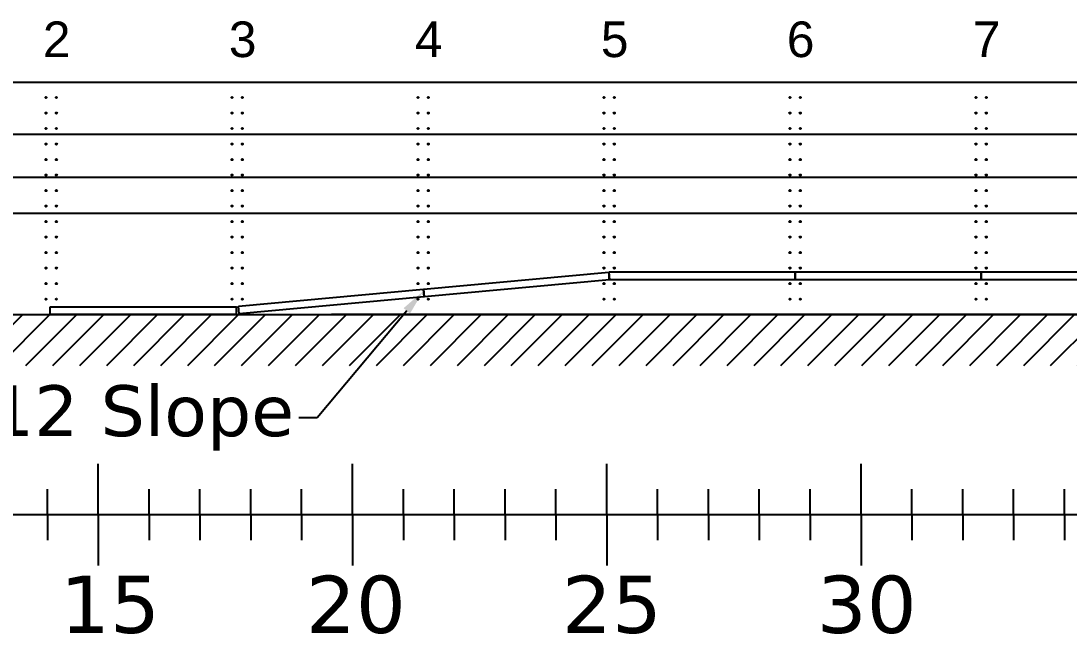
# Model space of a CAD drawing. Header units: feet. Extents: x 0 to 695, y -979 to -294.
# Drawn here: x 158.02 to 178.63, y -310.8 to -298.75 of the extents above; entities that cross this region are included whole.
import ezdxf
from ezdxf import colors
from ezdxf.entities.mleader import LeaderData, LeaderLine
from ezdxf.math import Vec2, Vec3

# ---------------------------------------------------------------- set-up
doc = ezdxf.new("R2010")
doc.units = ezdxf.units.FT
doc.header["$MEASUREMENT"] = 0
for name, color, linetype in [('0.5 m slice', 1, 'Continuous'), ('ATM Mangroves', 3, 'Continuous'), ('LS-DYNA', 4, 'Continuous'), ('Max Crest Water Height', 130, 'Continuous'), ('Max Water Level', 210, 'Continuous'), ('No of Bays', 2, 'Continuous'), ('Slabs', 7, 'Continuous')]:
    doc.layers.add(name, color=color, linetype=linetype)
doc.styles.get("Standard").update_dxf_attribs({"font": 'verdana.ttf'})

msp = doc.modelspace()

# ---------------------------------------------------------------- hatches: boundary and pattern name
at = {"transparency": 33554687}
h = msp.add_hatch(dxfattribs=at)
h.set_pattern_fill('ANSI31', color=256, scale=3)
h.set_pattern_definition([(45, (131.67098, 110.86392), (-0.26516504, 0.26516504), [])])
h.paths.add_polyline_path([(144.081, -304.52), (136.711, -304.52), (136.711, -305.52), (231.762, -305.52), (232.762, -305.52), (232.762, -301.862), (240.879, -301.862), (240.879, -300.862), (231.971, -300.862), (231.971, -304.52), (144.335, -304.52)])

# ---------------------------------------------------------------- linework, layer by layer
for p, q in [((144.335, -299.948), (231.762, -299.948)), ((144.335, -304.52), (231.762, -304.52)), ((154.952, -304.52), (231.971, -304.52)), ((180.563, -304.52), (164.123, -304.52)), ((164.123, -304.52), (166.043, -304.52)), ((180.563, -304.52), (166.043, -304.52))]:
    msp.add_line(p, q, dxfattribs=at)
at = {"color": 0, "transparency": 33554687}
for p, q in [((159.536, -308.45), (159.536, -307.45)), ((164.536, -308.45), (164.536, -307.45)), ((169.536, -308.45), (169.536, -307.45)), ((174.536, -308.45), (174.536, -307.45)), ((158.536, -308.45), (158.536, -307.95)), ((160.536, -308.45), (160.536, -307.95)), ((161.536, -308.45), (161.536, -307.95)), ((162.536, -308.45), (162.536, -307.95)), ((163.536, -308.45), (163.536, -307.95)), ((165.536, -308.45), (165.536, -307.95)), ((166.536, -308.45), (166.536, -307.95)), ((167.536, -308.45), (167.536, -307.95)), ((168.536, -308.45), (168.536, -307.95)), ((170.536, -308.45), (170.536, -307.95)), ((171.536, -308.45), (171.536, -307.95)), ((172.536, -308.45), (172.536, -307.95)), ((173.536, -308.45), (173.536, -307.95)), ((175.536, -308.45), (175.536, -307.95)), ((176.536, -308.45), (176.536, -307.95)), ((177.536, -308.45), (177.536, -307.95)), ((178.536, -308.45), (178.536, -307.95)), ((157.536, -308.45), (158.536, -308.45)), ((158.536, -308.45), (158.536, -308.95)), ((158.536, -308.45), (159.536, -308.45)), ((159.536, -308.45), (159.536, -309.45)), ((159.536, -308.45), (160.536, -308.45)), ((160.536, -308.45), (160.536, -308.95)), ((160.536, -308.45), (161.536, -308.45)), ((161.536, -308.45), (161.536, -308.95)), ((161.536, -308.45), (162.536, -308.45)), ((162.536, -308.45), (162.536, -308.95)), ((162.536, -308.45), (163.536, -308.45)), ((163.536, -308.45), (163.536, -308.95)), ((163.536, -308.45), (164.536, -308.45)), ((164.536, -308.45), (165.536, -308.45)), ((164.536, -308.45), (164.536, -309.45)), ((165.536, -308.45), (165.536, -308.95)), ((165.536, -308.45), (166.536, -308.45)), ((166.536, -308.45), (166.536, -308.95)), ((166.536, -308.45), (167.536, -308.45)), ((167.536, -308.45), (167.536, -308.95)), ((167.536, -308.45), (168.536, -308.45)), ((168.536, -308.45), (168.536, -308.95)), ((168.536, -308.45), (169.536, -308.45)), ((169.536, -308.45), (170.536, -308.45)), ((169.536, -308.45), (169.536, -309.45)), ((170.536, -308.45), (170.536, -308.95)), ((170.536, -308.45), (171.536, -308.45)), ((171.536, -308.45), (171.536, -308.95)), ((171.536, -308.45), (172.536, -308.45)), ((172.536, -308.45), (172.536, -308.95)), ((172.536, -308.45), (173.536, -308.45)), ((173.536, -308.45), (173.536, -308.95)), ((173.536, -308.45), (174.536, -308.45)), ((174.536, -308.45), (174.536, -309.45)), ((174.536, -308.45), (175.536, -308.45)), ((175.536, -308.45), (175.536, -308.95)), ((175.536, -308.45), (176.536, -308.45)), ((176.536, -308.45), (176.536, -308.95)), ((176.536, -308.45), (177.536, -308.45)), ((177.536, -308.45), (177.536, -308.95)), ((177.536, -308.45), (178.536, -308.45)), ((178.536, -308.45), (178.536, -308.95)), ((178.536, -308.45), (179.536, -308.45))]:
    msp.add_line(p, q, dxfattribs=at)
for centre in [(158.508, -300.252), (158.712, -300.252), (162.166, -300.252), (162.369, -300.252), (165.824, -300.252), (166.027, -300.252), (169.481, -300.252), (169.684, -300.252), (173.139, -300.252), (173.342, -300.252), (176.796, -300.252), (177, -300.252)]:
    msp.add_circle(centre, 0.0127, dxfattribs=at)
at = {"transparency": 33554687}
for centre in [(158.508, -300.557), (158.712, -300.557), (162.166, -300.557), (162.369, -300.557), (165.824, -300.557), (166.027, -300.557), (169.481, -300.557), (169.684, -300.557), (173.139, -300.557), (173.342, -300.557), (176.796, -300.557), (177, -300.557), (158.508, -300.862), (158.712, -300.862), (162.166, -300.862), (162.369, -300.862), (165.824, -300.862), (166.027, -300.862), (169.481, -300.862), (169.684, -300.862), (173.139, -300.862), (173.342, -300.862), (176.796, -300.862), (177, -300.862), (158.508, -301.167), (158.712, -301.167), (162.166, -301.167), (162.369, -301.167), (165.824, -301.167), (166.027, -301.167), (169.481, -301.167), (169.684, -301.167), (173.139, -301.167), (173.342, -301.167), (176.796, -301.167), (177, -301.167), (158.508, -301.472), (158.712, -301.472), (162.166, -301.472), (162.369, -301.472), (165.824, -301.472), (166.027, -301.472), (169.481, -301.472), (169.684, -301.472), (173.139, -301.472), (173.342, -301.472), (176.796, -301.472), (177, -301.472), (158.508, -301.776), (158.712, -301.776), (162.166, -301.776), (162.369, -301.776), (165.824, -301.776), (166.027, -301.776), (169.481, -301.776), (169.684, -301.776), (173.139, -301.776), (173.342, -301.776), (176.796, -301.776), (177, -301.776), (158.508, -302.081), (158.712, -302.081), (162.166, -302.081), (162.369, -302.081), (165.824, -302.081), (166.027, -302.081), (169.481, -302.081), (169.684, -302.081), (173.139, -302.081), (173.342, -302.081), (176.796, -302.081), (177, -302.081), (158.508, -302.386), (158.712, -302.386), (162.166, -302.386), (162.369, -302.386), (165.824, -302.386), (166.027, -302.386), (169.481, -302.386), (169.684, -302.386), (173.139, -302.386), (173.342, -302.386), (176.796, -302.386), (177, -302.386), (158.508, -302.691), (158.712, -302.691), (162.166, -302.691), (162.369, -302.691), (165.824, -302.691), (166.027, -302.691), (169.481, -302.691), (169.684, -302.691), (173.139, -302.691), (173.342, -302.691), (176.796, -302.691), (177, -302.691), (158.508, -302.996), (158.712, -302.996), (162.166, -302.996), (162.369, -302.996), (165.824, -302.996), (166.027, -302.996), (169.481, -302.996), (169.684, -302.996), (173.139, -302.996), (173.342, -302.996), (176.796, -302.996), (177, -302.996), (158.508, -303.3), (158.712, -303.3), (162.166, -303.3), (162.369, -303.3), (165.824, -303.3), (166.027, -303.3), (169.481, -303.3), (169.684, -303.3), (173.139, -303.3), (173.139, -303.3), (173.342, -303.3), (173.342, -303.3), (176.796, -303.3), (176.796, -303.3), (177, -303.3), (177, -303.3), (158.508, -303.605), (158.712, -303.605), (162.166, -303.605), (162.369, -303.605), (165.824, -303.605), (166.027, -303.605), (169.481, -303.605), (169.684, -303.605), (173.139, -303.605), (173.342, -303.605), (176.796, -303.605), (177, -303.605), (158.508, -303.91), (158.712, -303.91), (162.166, -303.91), (162.369, -303.91), (165.824, -303.91), (166.027, -303.91), (169.481, -303.91), (169.684, -303.91), (173.139, -303.91), (173.342, -303.91), (176.796, -303.91), (177, -303.91), (158.508, -304.215), (158.712, -304.215), (162.166, -304.215), (162.369, -304.215), (165.824, -304.215), (166.027, -304.215), (169.481, -304.215), (169.684, -304.215), (173.139, -304.215), (173.342, -304.215), (176.796, -304.215), (177, -304.215)]:
    msp.add_circle(centre, 0.0127, dxfattribs=at)
at = {"layer": 'ATM Mangroves', "color": 7, "transparency": 33554687}
msp.add_line((144.536, -302.526), (198.726, -302.526), dxfattribs=at)
at = {"layer": 'LS-DYNA', "transparency": 33554687}
msp.add_line((169.579, -303.681), (169.579, -303.68), dxfattribs=at)
at = {"layer": 'Max Crest Water Height', "color": 7, "transparency": 33554687}
msp.add_line((144.536, -300.97), (231.971, -300.97), dxfattribs=at)
at = {"layer": 'Max Water Level', "transparency": 33554687}
msp.add_line((144.536, -301.82), (227.729, -301.82), dxfattribs=at)
at = {"layer": 'Slabs', "transparency": 33554687}
for points in [[(165.933, -304.016), (169.576, -303.682), (169.59, -303.833), (165.947, -304.168)], [(169.583, -303.681), (173.24, -303.681), (173.24, -303.834), (169.583, -303.834)], [(173.24, -303.681), (176.898, -303.681), (176.898, -303.834), (173.24, -303.834)], [(176.898, -303.681), (180.556, -303.681), (180.556, -303.834), (176.898, -303.834)], [(162.291, -304.35), (165.933, -304.016), (165.947, -304.168), (162.305, -304.502)], [(158.589, -304.367), (162.247, -304.367), (162.247, -304.52), (158.589, -304.52)]]:
    msp.add_lwpolyline(points, close=True, dxfattribs=at)

# ---------------------------------------------------------------- texts
at = {"layer": '0.5 m slice', "color": 1, "transparency": 33554687, "char_height": 1.125, "attachment_point": 1}
for s, insert in [('{\\C0;15}', (158.786, -309.65)), ('{\\C0;20}', (163.621, -309.65)), ('{\\C0;25}', (168.655, -309.65)), ('{\\C0;30}', (173.667, -309.65))]:
    msp.add_mtext_dynamic_manual_height_columns(s, width=2.21831, gutter_width=7.294, heights=[0], dxfattribs=dict(at, insert=insert))
at = {"layer": 'No of Bays', "color": 0, "transparency": 33554687, "char_height": 3.5, "width": 19.93909, "attachment_point": 1}
for s, insert in [('{\\f@Arial Unicode MS|b0|i0|c0|p34;\\H0.2x;2}', (158.447, -298.758)), ('{\\f@Arial Unicode MS|b0|i0|c0|p34;\\H0.2x;3}', (162.104, -298.758)), ('{\\f@Arial Unicode MS|b0|i0|c0|p34;\\H0.2x;4}', (165.762, -298.758)), ('{\\f@Arial Unicode MS|b0|i0|c0|p34;\\H0.2x;5}', (169.42, -298.758)), ('{\\f@Arial Unicode MS|b0|i0|c0|p34;\\H0.2x;6}', (173.077, -298.758)), ('{\\f@Arial Unicode MS|b0|i0|c0|p34;\\H0.2x;7}', (176.735, -298.758))]:
    msp.add_mtext(s, dxfattribs=dict(at, insert=insert))

# ---------------------------------------------------------------- leaders
at = {"transparency": 33554687}
ml = msp.add_multileader_mtext('Standard', dxfattribs=at)
ml.set_content('1:12 Slope', color=256)
ml.set_leader_properties()
ml.build(insert=Vec2(0, 0))
ml.multileader.update_dxf_attribs({"dogleg_length": 0.36, "arrow_head_size": 0.5})
ctx = ml.context
ctx.base_point, ctx.char_height, ctx.arrow_head_size, ctx.landing_gap_size, ctx.plane_origin = Vec3(155.991, -306.546), 1, 0.5, 0.09, Vec3(181.122, -305.888)
ctx.text_align_type = 2
notes = []
notes.append((ctx, [(1, (1, 1, 0), (163.838, -306.546), (-1, 0), 0.36, [(0, [(165.925, -304.062)], 0, [])])]))
ctx.mtext.insert, ctx.mtext.alignment, ctx.mtext.flow_direction = Vec3(163.388, -305.907), 3, 5
for ctx, leaders in notes:
    for number, flags, end, landing, length, lines in leaders:
        leader = LeaderData()
        leader.index, (leader.has_last_leader_line, leader.has_dogleg_vector, leader.attachment_direction) = number, flags
        leader.last_leader_point, leader.dogleg_vector, leader.dogleg_length = Vec3(end), Vec3(landing), length
        for number, points, colour, breaks in lines:
            line = LeaderLine()
            line.index, line.vertices, line.color, line.breaks = number, Vec3.list(points), colors.encode_raw_color(colour), breaks
            leader.lines.append(line)
        ctx.leaders.append(leader)

doc.saveas('drawing.dxf')
